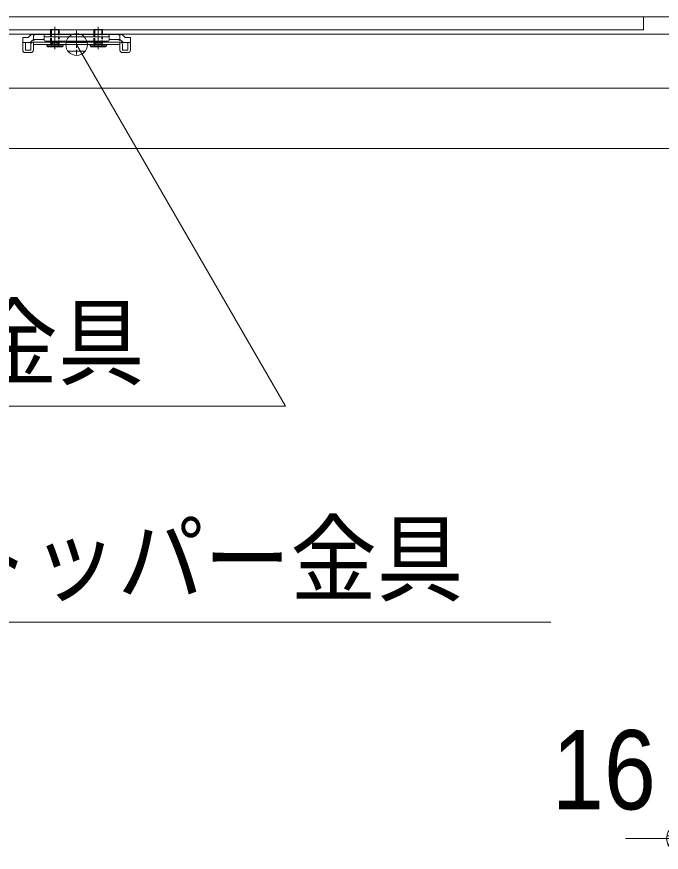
# Model space of a CAD drawing. Units: millimetres, scale not verified. Extents: x -6062 to 6062, y -3045 to 3045.
# Drawn here: x -3432.2 to -3134.3, y -36.3 to 350 of the extents above; entities that cross this region are included whole.
import ezdxf
from ezdxf.enums import TextEntityAlignment as Align

# ---------------------------------------------------------------- set-up
doc = ezdxf.new("R2010")
doc.units = ezdxf.units.MM
doc.header["$LTSCALE"] = 20
for name, pattern in [('CHAIN1', [8, 5, -1, 1, -1]), ('DASHED1', [1.8, 1.2, -0.6]), ('DOUBLE_CHAIN1', [8.8, 5, -1, 0.6, -0.6, 0.6, -1])]:
    doc.linetypes.add(name, pattern=pattern)
for name, color, linetype, lineweight in [('0-1_0', 7, 'Continuous', 9), ('0-2_2寸法-3', 7, 'Continuous', 9), ('0-3_2寸法-2', 7, 'Continuous', 9), ('0-4_3一般', 7, 'Continuous', 9)]:
    doc.layers.add(name, color=color, linetype=linetype, lineweight=lineweight)
doc.styles.add('ＭＳ ゴシック', font='')
doc.styles.add('ＭＳ Ｐゴシック', font='')
doc.styles.get('ＭＳ ゴシック').set_extended_font_data('MS Gothic')
doc.styles.get('ＭＳ Ｐゴシック').set_extended_font_data('MS PGothic')

# ---------------------------------------------------------------- blocks, each defined once
blk = doc.blocks.new('グループ-64')
at = {"layer": '0-4_3一般'}
blk.add_line((-8700, 7000), (-60560, 7000), dxfattribs=at)
blk = doc.blocks.new('グループ-65')
at = {"layer": '0-4_3一般'}
for p, q in [((-32580, 6882.1), (-32580, 6836.1)), ((-32572.4, 6882.1), (-32572.4, 6836.1)), ((-32507.6, 6836.1), (-32507.6, 6882.1)), ((-32100, 6882.1), (-32180, 6882.1)), ((-32180, 6882.1), (-32180, 6836.1)), ((-32172.4, 6882.1), (-32172.4, 6836.1)), ((-32107.6, 6836.1), (-32107.6, 6882.1)), ((-32100, 6836.1), (-32100, 6882.1)), ((-26440, 6840), (-42500, 6840)), ((-32838, 6808.1), (-32787.1, 6808.1)), ((-32838, 6808.1), (-32838, 6764.1)), ((-32772.5, 6822.6), (-32787.1, 6808.1)), ((-32740, 6836.1), (-32640, 6836.1)), ((-32720, 6836.1), (-32740, 6826.1)), ((-32740, 6790.1), (-32740, 6836.1)), ((-32640, 6836.1), (-32640, 6825.2)), ((-32040, 6836.1), (-32640, 6836.1)), ((-32050, 6815.2), (-32630, 6815.2)), ((-32040, 6825.2), (-32040, 6836.1)), ((-32040, 6836.1), (-31940, 6836.1)), ((-32040, 6825.2), (-32040, 6815.2)), ((-32040, 6790.1), (-32040, 6815.2)), ((-31940, 6826.1), (-31960, 6836.1)), ((-31940, 6836.1), (-31940, 6790.1)), ((-31892.9, 6808.1), (-31907.5, 6822.6)), ((-31892.9, 6808.1), (-31842, 6808.1)), ((-31842, 6764.1), (-31842, 6808.1)), ((-32838, 6762.1), (-32838, 6742.1)), ((-32814, 6762.1), (-32838, 6762.1)), ((-32838, 6742.1), (-32838, 6692.1)), ((-32814, 6742.1), (-32814, 6762.1)), ((-32814, 6742.1), (-32814, 6692.1)), ((-32764, 6742.1), (-32764, 6692.1)), ((-32754.5, 6775.6), (-32740, 6790.1)), ((-32740, 6780.1), (-32740, 6790.1)), ((-32720, 6790.1), (-32740, 6780.1)), ((-32740, 6742.1), (-32740, 6766.1)), ((-31940, 6766.1), (-32740, 6766.1)), ((-32640, 6790.1), (-32720, 6790.1)), ((-32640, 6790.1), (-32640, 6784.1)), ((-32630, 6774.1), (-32050, 6774.1)), ((-32615, 6742.1), (-32465, 6742.1)), ((-32615, 6732.1), (-32615, 6742.1)), ((-32465, 6732.1), (-32615, 6732.1)), ((-32605, 6722.1), (-32615, 6732.1)), ((-32572.4, 6756.2), (-32580, 6756.2)), ((-32465, 6732.1), (-32475, 6722.1)), ((-32465, 6742.1), (-32465, 6732.1)), ((-32172.4, 6756.2), (-32180, 6756.2)), ((-31960, 6790.1), (-32040, 6790.1)), ((-32040, 6784.1), (-32040, 6790.1)), ((-31940, 6780.1), (-31960, 6790.1)), ((-31940, 6790.1), (-31940, 6780.1)), ((-31940, 6790.1), (-31925.5, 6775.6)), ((-31940, 6742.1), (-31940, 6766.1)), ((-31940, 6692.1), (-31940, 6742.1)), ((-31916, 6692.1), (-31916, 6742.1)), ((-31842, 6762.1), (-31892.9, 6762.1)), ((-31866, 6762.1), (-31866, 6742.1)), ((-31842, 6762.1), (-31866, 6762.1)), ((-31842, 6762.1), (-31842, 6764.1)), ((-31842, 6742.1), (-31842, 6762.1)), ((-31842, 6692.1), (-31842, 6742.1)), ((-32814, 6692.1), (-32764, 6692.1)), ((-32814, 6668.1), (-32764, 6668.1)), ((-32475, 6722.1), (-32605, 6722.1)), ((-31916, 6668.1), (-31866, 6668.1)), ((-42500, 6340), (-10710, 6340)), ((-26760, 5780), (-42180, 5780))]:
    blk.add_line(p, q, dxfattribs=at)
at = {"layer": '0-4_3一般', "linetype": 'CHAIN1'}
for p, q in [((-32540, 6905.1), (-32540, 6699.1)), ((-32340, 6730.2), (-32340, 6884.2)), ((-32140, 6905.1), (-32140, 6699.1)), ((-32540, 6749.1), (-32540, 6867.1)), ((-32340, 6853.3), (-32340, 6651.9)), ((-32140, 6749.1), (-32140, 6867.1)), ((-32540, 6797.6), (-32540, 6713.6)), ((-32140, 6797.6), (-32140, 6713.6))]:
    blk.add_line(p, q, dxfattribs=at)
at = {"layer": '0-4_3一般', "linetype": 'DOUBLE_CHAIN1'}
for p, q in [((-32772.5, 6822.6), (-32759.1, 6836.1)), ((-32740, 6836.1), (-32759.1, 6836.1)), ((-31920.9, 6836.1), (-31940, 6836.1)), ((-31907.5, 6822.6), (-31920.9, 6836.1)), ((-32787.1, 6762.1), (-32768, 6762.1)), ((-32754.5, 6775.6), (-32768, 6762.1)), ((-31925.5, 6775.6), (-31912, 6762.1)), ((-31892.9, 6762.1), (-31912, 6762.1))]:
    blk.add_line(p, q, dxfattribs=at)
at = {"layer": '0-4_3一般', "linetype": 'DASHED1'}
for p, q in [((-32580, 6836.1), (-32580, 6756.2)), ((-32572.4, 6836.1), (-32572.4, 6756.2)), ((-32507.6, 6756.2), (-32507.6, 6836.1)), ((-32500, 6756.2), (-32500, 6836.1)), ((-32180, 6836.1), (-32180, 6756.2)), ((-32172.4, 6836.1), (-32172.4, 6756.2)), ((-32107.6, 6756.2), (-32107.6, 6836.1)), ((-32100, 6756.2), (-32100, 6836.1)), ((-32720, 6790.1), (-32740, 6790.1)), ((-32562.8, 6758.9), (-32581, 6722.1)), ((-32580, 6756.2), (-32576.2, 6742.1)), ((-32572.4, 6756.2), (-32576.2, 6742.1)), ((-32507.6, 6756.2), (-32572.4, 6756.2)), ((-32540, 6771), (-32562.8, 6758.9)), ((-32517.2, 6758.9), (-32540, 6771)), ((-32499, 6722.1), (-32517.2, 6758.9)), ((-32507.6, 6756.2), (-32503.8, 6742.1)), ((-32500, 6756.2), (-32507.6, 6756.2)), ((-32503.8, 6742.1), (-32500, 6756.2)), ((-32180, 6756.2), (-32176.2, 6742.1)), ((-32172.4, 6756.2), (-32176.2, 6742.1)), ((-32107.6, 6756.2), (-32103.8, 6742.1)), ((-32103.8, 6742.1), (-32100, 6756.2)), ((-31940, 6790.1), (-31960, 6790.1))]:
    blk.add_line(p, q, dxfattribs=at)
at = {"layer": '0-4_3一般'}
for points in [[(-10710, 6340), (-10710, 7000), (-58550, 7000), (-58550, 6860)], [(-32500, 6836.1), (-32500, 6882.1), (-32580, 6882.1)], [(-32640, 6825.2), (-32640, 6815.2), (-32640, 6790.1)], [(-32787.1, 6762.1), (-32838, 6762.1), (-32838, 6764.1)], [(-31940, 6742.1), (-32740, 6742.1), (-32740, 6692.1)], [(-32065, 6732.1), (-32075, 6722.1), (-32205, 6722.1), (-32215, 6732.1)], [(-31916, 6692.1), (-31866, 6692.1), (-31866, 6742.1)]]:
    blk.add_lwpolyline(points, dxfattribs=at)
for points in [[(-27100, 7000), (-41840, 7000), (-41840, 6880), (-27100, 6880)], [(-32065, 6732.1), (-32215, 6732.1), (-32215, 6742.1), (-32065, 6742.1)]]:
    blk.add_lwpolyline(points, close=True, dxfattribs=at)
at = {"layer": '0-4_3一般', "linetype": 'DASHED1'}
for points in [[(-32099, 6722.1), (-32117.2, 6758.9), (-32140, 6771), (-32162.8, 6758.9), (-32181, 6722.1)], [(-32100, 6756.2), (-32107.6, 6756.2), (-32172.4, 6756.2)]]:
    blk.add_lwpolyline(points, dxfattribs=at)
at = {"layer": '0-4_3一般'}
for centre, radius, start, end in [((-32740, 6790.1), 46, 90, 135), ((-32630, 6825.2), 10, 180, 270), ((-32050, 6825.2), 10, 270, 0), ((-31940, 6790.1), 46, 45, 90), ((-32787.1, 6808.1), 46, 270, 315), ((-32740, 6742.1), 24, 90, 180), ((-32630, 6784.1), 10, 180, 270), ((-32050, 6784.1), 10, 270, 0), ((-31940, 6742.1), 24, 0, 90), ((-31892.9, 6808.1), 46, 225, 270), ((-32814, 6692.1), 24, 180, 270), ((-32764, 6692.1), 24, 270, 0), ((-31916, 6692.1), 24, 180, 270), ((-31866, 6692.1), 24, 270, 0)]:
    blk.add_arc(centre, radius, start, end, dxfattribs=at)
blk.add_blockref('グループ-64', (0, 0), dxfattribs=at)
blk = doc.blocks.new('_Dot')
at = {"layer": '0-1_0'}
for p, q in [((-10, 0), (-20, 0)), ((9.78, 2), (-9.78, 2)), ((7.99, 6), (-7.99, 6)), ((9.16, -3.98), (-9.16, -3.98)), ((6, -7.98), (-6, -7.98))]:
    blk.add_line(p, q, dxfattribs=at)
for points in [[(10, 0), (9.92, 1.25), (9.69, 2.49), (9.3, 3.68), (8.76, 4.82), (8.09, 5.88), (7.29, 6.85), (6.37, 7.71), (5.36, 8.44), (4.26, 9.05), (3.09, 9.51), (1.87, 9.82), (0.63, 9.98), (-0.63, 9.98), (-1.87, 9.82), (-3.09, 9.51), (-4.26, 9.05), (-5.36, 8.44), (-6.37, 7.71), (-7.29, 6.85), (-8.09, 5.88), (-8.76, 4.82), (-9.3, 3.68), (-9.69, 2.49), (-9.92, 1.25), (-10, 0), (0, 0)], [(-10, 0), (-9.92, -1.25), (-9.69, -2.49), (-9.3, -3.68), (-8.76, -4.82), (-8.09, -5.88), (-7.29, -6.85), (-6.37, -7.71), (-5.36, -8.44), (-4.26, -9.05), (-3.09, -9.51), (-1.87, -9.82), (-0.63, -9.98), (0.63, -9.98), (1.87, -9.82), (3.09, -9.51), (4.26, -9.05), (5.36, -8.44), (6.37, -7.71), (7.29, -6.85), (8.09, -5.88), (8.76, -4.82), (9.3, -3.68), (9.69, -2.49), (9.92, -1.25), (10, 0), (0, 0)]]:
    blk.add_lwpolyline(points, close=True, dxfattribs=at)

msp = doc.modelspace()

# ---------------------------------------------------------------- linework, layer by layer
at = {"layer": '0-2_2寸法-3'}
for p, q in [((-3404.33, 342.1), (-3404.67, 342.1)), ((-3404.33, 342.1), (-3404.67, 342.1)), ((-3399.61, 338.1), (-3409.39, 338.1)), ((-3400.5, 334.1), (-3408.5, 334.1))]:
    msp.add_line(p, q, dxfattribs=at)
for points in [[(-3858.15, 338.1), (-3703.36, 70), (-3185.36, 70)], [(-3737.39, 170), (-3308.02, 170), (-3404.5, 337.1)]]:
    msp.add_lwpolyline(points, dxfattribs=at)
msp.add_circle((-3404.5, 337.1), 5.01, dxfattribs=at)
msp.add_circle((-3404.5, 337.1), 5.01, dxfattribs=at)
at = {"layer": '0-3_2寸法-2'}
msp.add_line((-3138.21, -30), (-3150.92, -30), dxfattribs=at)

# ---------------------------------------------------------------- block references
at = {"layer": '0-3_2寸法-2', "xscale": 0.6356201, "yscale": 0.6356201}
msp.add_blockref('_Dot', (-3125.5, -30), dxfattribs=at)
at = {"layer": '0-4_3一般', "xscale": 0.05, "yscale": 0.05}
msp.add_blockref('グループ-65', (-1787.5, 0), dxfattribs=at)

# ---------------------------------------------------------------- texts
at = {"layer": '0-2_2寸法-3', "style": 'ＭＳ ゴシック', "width": 0.9}
for s, p in [('スライド式受け金具', (-3732.81, 173.34)), ('スライド式ストッパー金具', (-3705.29, 73.34))]:
    msp.add_text(s, height=32.55, dxfattribs=at).set_placement(p, align=Align.BOTTOM_LEFT)
at = {"layer": '0-3_2寸法-2', "style": 'ＭＳ Ｐゴシック', "width": 0.9}
msp.add_text('16', height=36.66, dxfattribs=at).set_placement((-3184.83, -27.52), align=Align.BOTTOM_LEFT)

doc.saveas('drawing.dxf')
